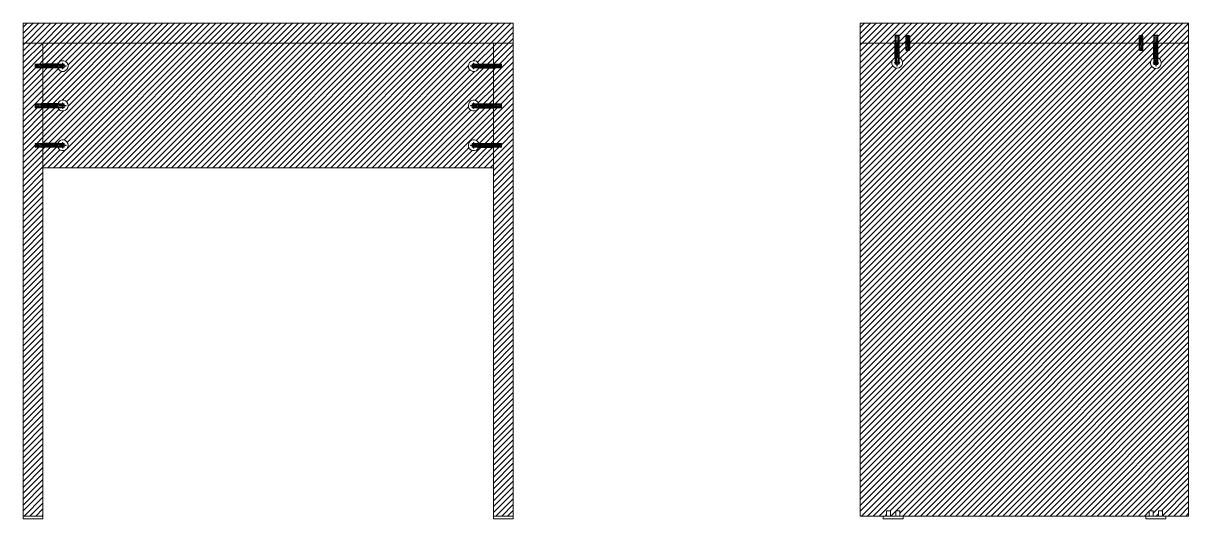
# Model space of a CAD drawing. Header units: millimetres. Extents: x 611 to 1410, y -779 to 516.
# Drawn here: x 1018.1 to 1195.6, y -446.8 to -371.4 of the extents above; entities that cross this region are included whole.
import ezdxf

# ---------------------------------------------------------------- set-up
doc = ezdxf.new("R2010")
doc.units = ezdxf.units.MM
doc.header["$LTSCALE"] = 100
doc.linetypes.add('CONTINUA', pattern=[0])
doc.layers.get('0').update_dxf_attribs({"plot": 0})
doc.layers.add('A-FURN', color=8, linetype='Continuous', lineweight=18)
doc.layers.add('PGF-ARREDO', color=73, linetype='Continuous')
doc.layers.add('TESTI', color=8, linetype='Continuous')

# ---------------------------------------------------------------- blocks, each defined once
blk = doc.blocks.new('v2')
at = {"color": 7}
for p, q in [((741.34, 115.24), (740.84, 115.4)), ((741.34, 115.08), (740.84, 115.24)), ((741.34, 114.93), (740.84, 115.08)), ((741.34, 114.77), (740.84, 114.93)), ((741.34, 114.61), (740.84, 114.77)), ((741.34, 114.45), (740.84, 114.61)), ((741.34, 114.3), (740.84, 114.46)), ((740.92, 111.96), (740.92, 114.16)), ((740.96, 114.16), (740.96, 111.96)), ((741.06, 111.96), (741.06, 114.16)), ((741.1, 114.16), (741.1, 111.96)), ((741.21, 111.96), (741.21, 114.16)), ((741.25, 114.16), (741.25, 111.96)), ((740.79, 111.96), (740.92, 111.96)), ((740.79, 111.94), (741.39, 111.94)), ((740.96, 111.96), (741.06, 111.96)), ((741.1, 111.96), (741.21, 111.96)), ((741.25, 111.96), (741.39, 111.96)), ((741.34, 111.34), (740.84, 111.34)), ((740.84, 111.34), (740.84, 111.04)), ((741.34, 111.04), (740.84, 111.04)), ((741.34, 111.04), (741.34, 111.34))]:
    blk.add_line(p, q, dxfattribs=at)
blk.add_arc((741.04, 114.98), 0.467, 65.2043, 114.7957, dxfattribs=at)
at = {"layer": 'PGF-ARREDO', "color": 7, "linetype": 'CONTINUA', "ltscale": 0.02}
for p, q in [((740.84, 114.26), (740.84, 115.4)), ((741.23, 115.4), (741.23, 115.28)), ((740.79, 111.94), (740.79, 114.26)), ((740.79, 114.26), (741.39, 114.26)), ((740.79, 114.16), (741.39, 114.16)), ((740.84, 111.96), (740.84, 114.16)), ((741.34, 114.26), (741.34, 115.24)), ((741.34, 111.96), (741.34, 114.16)), ((741.39, 111.94), (741.39, 114.26)), ((740.89, 111.94), (740.89, 111.34)), ((741.29, 111.94), (741.29, 111.34)), ((740.84, 111.34), (740.84, 111.04)), ((741.34, 111.34), (741.34, 111.04)), ((741.34, 111.04), (741.34, 111.34))]:
    blk.add_line(p, q, dxfattribs=at)
blk = doc.blocks.new('v6')
at = {"layer": 'PGF-ARREDO', "color": 7}
for p, q in [((746.92, 113.31), (746.85, 113.27)), ((746.85, 111.27), (746.85, 113.27)), ((746.85, 112.59), (747.21, 111.27)), ((747, 111.27), (746.85, 111.84)), ((747.35, 111.53), (746.86, 113.27)), ((747.28, 113.34), (746.92, 113.34)), ((746.92, 113.34), (746.92, 113.31)), ((746.92, 113.31), (747.28, 113.31)), ((747.35, 112.28), (747.07, 113.27)), ((747.28, 113.31), (747.28, 113.34)), ((747.28, 113.31), (747.35, 113.27)), ((747.35, 113.03), (747.28, 113.27)), ((746.92, 111.23), (746.85, 111.27)), ((747.35, 111.27), (746.85, 111.27)), ((746.92, 111.23), (747.28, 111.23)), ((746.92, 111.2), (746.92, 111.23)), ((747.28, 111.2), (746.92, 111.2)), ((747.28, 111.23), (747.35, 111.27)), ((747.28, 111.23), (747.28, 111.2))]:
    blk.add_line(p, q, dxfattribs=at)
at = {"layer": 'PGF-ARREDO', "color": 7, "linetype": 'CONTINUA', "ltscale": 0.02}
for p, q in [((746.85, 113.27), (747.35, 113.27)), ((747.35, 113.27), (747.35, 111.27))]:
    blk.add_line(p, q, dxfattribs=at)
blk = doc.blocks.new('1')
at = {"layer": 'TESTI', "color": 7, "linetype": 'CONTINUA', "ltscale": 0.02}
for p, q in [((862.27, -149.53), (862.27, -147.38)), ((862.77, -147.38), (862.27, -147.38)), ((862.77, -149.53), (862.77, -147.38)), ((862.27, -149.53), (862.77, -149.53))]:
    blk.add_line(p, q, dxfattribs=at)

msp = doc.modelspace()

# ---------------------------------------------------------------- hatches: boundary and pattern name
at = {"layer": 'A-FURN', "linetype": 'CONTINUA', "ltscale": 0.02}
h = msp.add_hatch(dxfattribs=at)
h.set_pattern_fill('ANSI31', color=8, scale=0.2)
h.paths.add_polyline_path([(1092.74, -371.42), (1055.44, -371.42), (1018.14, -371.42), (1018.14, -374.42), (1021.14, -374.42), (1055.44, -374.42), (1089.74, -374.42), (1092.74, -374.42)])
h.paths.add_polyline_path([(1085.91, -377.92, -0.830124), (1087.5, -377.62), (1089.74, -377.62), (1089.74, -374.42), (1055.44, -374.42), (1021.14, -374.42), (1021.14, -377.62), (1023.38, -377.62, -0.830124), (1024.97, -377.92, -0.828225), (1023.38, -378.22), (1021.14, -378.22), (1021.14, -383.66), (1023.38, -383.66, -0.830124), (1024.97, -383.95, -0.828225), (1023.38, -384.26), (1021.14, -384.26), (1021.14, -389.69), (1023.38, -389.69, -0.830124), (1024.97, -389.99, -0.828225), (1023.38, -390.29), (1021.14, -390.29), (1021.14, -393.42), (1055.44, -393.42), (1089.74, -393.42), (1089.74, -390.29), (1087.5, -390.29, -0.828225), (1085.91, -389.99, -0.830124), (1087.5, -389.69), (1089.74, -389.69), (1089.74, -384.26), (1087.5, -384.26, -0.828225), (1085.91, -383.95, -0.830124), (1087.5, -383.66), (1089.74, -383.66), (1089.74, -378.22), (1087.5, -378.22, -0.828225)])
h = msp.add_hatch(dxfattribs=at)
h.set_pattern_fill('ANSI31', color=8, scale=0.2)
h.paths.add_polyline_path([(1195.61, -374.42), (1190.91, -374.42), (1190.91, -376.68, -0.309492), (1191.44, -377.45, -1), (1189.79, -377.45, -0.30826), (1190.31, -376.68), (1190.31, -374.42), (1188.65, -374.42), (1188.65, -375.49), (1188.14, -375.49), (1188.14, -374.42), (1153.08, -374.42), (1153.08, -375.49), (1152.58, -375.49), (1152.58, -374.42), (1151.51, -374.42), (1151.51, -376.65, -0.309492), (1152.04, -377.42, -1), (1150.39, -377.42, -0.30826), (1150.91, -376.66), (1150.91, -374.42), (1145.61, -374.42), (1145.61, -446.42), (1149.61, -446.42), (1149.61, -445.62), (1150.21, -445.62), (1150.21, -446.42), (1151.01, -446.42), (1151.01, -445.62), (1151.61, -445.62), (1151.61, -446.42), (1189.61, -446.42), (1189.61, -445.62), (1190.21, -445.62), (1190.21, -446.42), (1191.01, -446.42), (1191.01, -445.62), (1191.61, -445.62), (1191.61, -446.42), (1195.61, -446.42)])
h.paths.add_polyline_path([(1195.61, -371.42), (1145.61, -371.42), (1145.61, -374.42), (1150.91, -374.42), (1150.91, -373.21), (1151.51, -373.21), (1151.51, -374.42), (1152.58, -374.42), (1152.58, -373.35), (1153.08, -373.35), (1153.08, -374.42), (1188.14, -374.42), (1188.14, -373.35), (1188.65, -373.35), (1188.65, -373.35), (1188.65, -374.42), (1190.31, -374.42), (1190.31, -373.24), (1190.91, -373.24), (1190.91, -374.42), (1195.61, -374.42)])
h = msp.add_hatch(dxfattribs=at)
h.set_pattern_fill('ANSI31', color=8, scale=0.2)
h.paths.add_polyline_path([(1021.14, -390.29), (1019.94, -390.29), (1019.94, -389.69), (1021.14, -389.69), (1021.14, -384.26), (1019.94, -384.26), (1019.94, -383.66), (1021.14, -383.66), (1021.14, -378.22), (1019.94, -378.22), (1019.94, -377.62), (1021.14, -377.62), (1021.14, -374.42), (1018.14, -374.42), (1018.14, -446.42), (1019.64, -446.42), (1021.14, -446.42)])
h.paths.add_polyline_path([(1092.74, -374.42), (1089.74, -374.42), (1089.74, -377.55), (1089.76, -377.62), (1090.95, -377.62), (1090.95, -378.22), (1089.74, -378.22), (1089.74, -383.59), (1089.76, -383.66), (1090.95, -383.66), (1090.95, -384.26), (1089.74, -384.26), (1089.74, -389.62), (1089.76, -389.69), (1090.95, -389.69), (1090.95, -390.29), (1089.74, -390.29), (1089.74, -446.42), (1091.24, -446.42), (1092.74, -446.42)])

# ---------------------------------------------------------------- linework, layer by layer
at = {"layer": 'A-FURN', "color": 4, "linetype": 'CONTINUA', "ltscale": 0.02}
for p, q in [((1018.14, -371.42), (1055.44, -371.42)), ((1018.14, -374.42), (1018.14, -371.42)), ((1092.74, -371.42), (1055.44, -371.42)), ((1092.74, -374.42), (1092.74, -371.42)), ((1145.61, -371.42), (1195.61, -371.42)), ((1145.61, -374.42), (1145.61, -371.42)), ((1195.61, -374.42), (1195.61, -371.42)), ((1018.14, -374.42), (1021.14, -374.42)), ((1092.74, -374.42), (1089.74, -374.42)), ((1150.91, -374.42), (1145.61, -374.42)), ((1152.58, -374.42), (1151.51, -374.42)), ((1188.14, -374.42), (1153.08, -374.42)), ((1190.31, -374.44), (1188.64, -374.44)), ((1190.91, -374.44), (1195.61, -374.44)), ((1021.14, -393.42), (1055.44, -393.42)), ((1089.74, -393.42), (1055.44, -393.42)), ((1018.14, -446.42), (1021.14, -446.42)), ((1092.74, -446.42), (1089.74, -446.42)), ((1145.61, -446.42), (1195.61, -446.42))]:
    msp.add_line(p, q, dxfattribs=at)
at = {"layer": 'A-FURN', "color": 7}
for p, q in [((1145.61, -371.42), (1195.61, -371.42)), ((1024.12, -377.9), (1023.65, -377.9)), ((1023.65, -377.9), (1023.65, -377.94)), ((1023.65, -377.94), (1024.12, -377.94)), ((1024.17, -377.5), (1024.12, -377.5)), ((1024.12, -377.5), (1024.12, -377.9)), ((1024.12, -377.94), (1024.12, -378.34)), ((1024.17, -377.9), (1024.17, -377.5)), ((1024.65, -377.9), (1024.17, -377.9)), ((1024.17, -377.94), (1024.65, -377.94)), ((1024.17, -378.34), (1024.17, -377.94)), ((1024.65, -377.94), (1024.65, -377.9)), ((1086.24, -377.94), (1086.24, -377.9)), ((1086.24, -377.9), (1086.71, -377.9)), ((1086.71, -377.94), (1086.24, -377.94)), ((1086.71, -377.9), (1086.71, -377.5)), ((1086.71, -377.5), (1086.76, -377.5)), ((1086.71, -378.34), (1086.71, -377.94)), ((1086.76, -377.5), (1086.76, -377.9)), ((1086.76, -377.9), (1087.24, -377.9)), ((1087.24, -377.94), (1086.76, -377.94)), ((1086.76, -377.94), (1086.76, -378.34)), ((1087.24, -377.9), (1087.24, -377.94)), ((1151.19, -377.4), (1150.79, -377.4)), ((1150.79, -377.4), (1150.79, -377.44)), ((1150.79, -377.44), (1151.19, -377.44)), ((1151.24, -376.92), (1151.19, -376.92)), ((1151.19, -376.92), (1151.19, -377.4)), ((1151.19, -377.44), (1151.19, -377.92)), ((1151.19, -377.92), (1151.24, -377.92)), ((1151.24, -377.4), (1151.24, -376.92)), ((1151.64, -377.4), (1151.24, -377.4)), ((1151.24, -377.92), (1151.24, -377.44)), ((1151.24, -377.44), (1151.64, -377.44)), ((1151.64, -377.44), (1151.64, -377.4)), ((1190.59, -377.42), (1190.19, -377.42)), ((1190.19, -377.42), (1190.19, -377.47)), ((1190.19, -377.47), (1190.59, -377.47)), ((1190.64, -376.95), (1190.59, -376.95)), ((1190.59, -376.95), (1190.59, -377.42)), ((1190.59, -377.47), (1190.59, -377.95)), ((1190.59, -377.95), (1190.64, -377.95)), ((1190.64, -377.42), (1190.64, -376.95)), ((1191.04, -377.42), (1190.64, -377.42)), ((1190.64, -377.95), (1190.64, -377.47)), ((1190.64, -377.47), (1191.04, -377.47)), ((1191.04, -377.47), (1191.04, -377.42)), ((1024.12, -378.34), (1024.17, -378.34)), ((1086.76, -378.34), (1086.71, -378.34)), ((1195.61, -382.42), (1195.61, -381.79)), ((1024.12, -383.93), (1023.65, -383.93)), ((1023.65, -383.93), (1023.65, -383.98)), ((1023.65, -383.98), (1024.12, -383.98)), ((1024.17, -383.53), (1024.12, -383.53)), ((1024.12, -383.53), (1024.12, -383.93)), ((1024.12, -383.98), (1024.12, -384.38)), ((1024.12, -384.38), (1024.17, -384.38)), ((1024.17, -383.93), (1024.17, -383.53)), ((1024.65, -383.93), (1024.17, -383.93)), ((1024.17, -383.98), (1024.65, -383.98)), ((1024.17, -384.38), (1024.17, -383.98)), ((1024.65, -383.98), (1024.65, -383.93)), ((1086.24, -383.98), (1086.24, -383.93)), ((1086.24, -383.93), (1086.71, -383.93)), ((1086.71, -383.98), (1086.24, -383.98)), ((1086.71, -383.93), (1086.71, -383.53)), ((1086.71, -383.53), (1086.76, -383.53)), ((1086.71, -384.38), (1086.71, -383.98)), ((1086.76, -384.38), (1086.71, -384.38)), ((1086.76, -383.53), (1086.76, -383.93)), ((1086.76, -383.93), (1087.24, -383.93)), ((1087.24, -383.98), (1086.76, -383.98)), ((1086.76, -383.98), (1086.76, -384.38)), ((1087.24, -383.93), (1087.24, -383.98)), ((1024.12, -389.97), (1023.65, -389.97)), ((1023.65, -389.97), (1023.65, -390.01)), ((1023.65, -390.01), (1024.12, -390.01)), ((1024.17, -389.57), (1024.12, -389.57)), ((1024.12, -389.57), (1024.12, -389.97)), ((1024.12, -390.01), (1024.12, -390.41)), ((1024.12, -390.41), (1024.17, -390.41)), ((1024.17, -389.97), (1024.17, -389.57)), ((1024.65, -389.97), (1024.17, -389.97)), ((1024.17, -390.01), (1024.65, -390.01)), ((1024.17, -390.41), (1024.17, -390.01)), ((1024.65, -390.01), (1024.65, -389.97)), ((1086.24, -390.01), (1086.24, -389.97)), ((1086.24, -389.97), (1086.71, -389.97)), ((1086.71, -390.01), (1086.24, -390.01)), ((1086.71, -389.97), (1086.71, -389.57)), ((1086.71, -389.57), (1086.76, -389.57)), ((1086.71, -390.41), (1086.71, -390.01)), ((1086.76, -390.41), (1086.71, -390.41)), ((1086.76, -389.57), (1086.76, -389.97)), ((1086.76, -389.97), (1087.24, -389.97)), ((1087.24, -390.01), (1086.76, -390.01)), ((1086.76, -390.01), (1086.76, -390.41)), ((1087.24, -389.97), (1087.24, -390.01))]:
    msp.add_line(p, q, dxfattribs=at)
at = {"layer": 'A-FURN', "color": 4}
for p, q in [((1021.14, -374.42), (1018.14, -374.42)), ((1018.14, -446.42), (1018.14, -374.42)), ((1021.14, -374.42), (1055.44, -374.42)), ((1021.14, -377.62), (1021.14, -374.42)), ((1089.74, -374.42), (1055.44, -374.42)), ((1089.74, -374.42), (1092.74, -374.42)), ((1089.74, -377.62), (1089.74, -374.42)), ((1092.74, -446.42), (1092.74, -374.42)), ((1145.61, -374.42), (1145.61, -446.42)), ((1195.61, -446.42), (1195.61, -374.42)), ((1021.14, -383.66), (1021.14, -378.22)), ((1089.74, -383.66), (1089.74, -378.22)), ((1021.14, -389.69), (1021.14, -384.26)), ((1089.74, -389.69), (1089.74, -384.26)), ((1021.14, -446.42), (1021.14, -390.29)), ((1089.74, -446.42), (1089.74, -390.29))]:
    msp.add_line(p, q, dxfattribs=at)
at = {"layer": 'A-FURN', "color": 7, "linetype": 'CONTINUA', "ltscale": 0.02}
for p, q in [((1021.14, -374.42), (1021.14, -393.42)), ((1089.74, -374.42), (1089.74, -393.42)), ((1023.65, -377.94), (1023.65, -377.9)), ((1024.65, -377.94), (1024.65, -377.9)), ((1086.24, -377.94), (1086.24, -377.9)), ((1087.24, -377.94), (1087.24, -377.9)), ((1151.19, -376.92), (1151.24, -376.92)), ((1151.19, -377.92), (1151.24, -377.92)), ((1190.59, -376.95), (1190.64, -376.95)), ((1190.59, -377.95), (1190.64, -377.95)), ((1023.65, -383.98), (1023.65, -383.93)), ((1024.65, -383.98), (1024.65, -383.93)), ((1086.24, -383.98), (1086.24, -383.93)), ((1087.24, -383.98), (1087.24, -383.93)), ((1023.65, -390.01), (1023.65, -389.97)), ((1024.65, -390.01), (1024.65, -389.97)), ((1086.24, -390.01), (1086.24, -389.97)), ((1087.24, -390.01), (1087.24, -389.97)), ((1018.14, -446.82), (1018.14, -446.42)), ((1018.14, -446.42), (1019.64, -446.42)), ((1019.64, -446.82), (1018.14, -446.82)), ((1021.14, -446.42), (1019.64, -446.42)), ((1019.64, -446.82), (1021.14, -446.82)), ((1021.14, -446.82), (1021.14, -446.42)), ((1089.74, -446.82), (1089.74, -446.42)), ((1089.74, -446.42), (1091.24, -446.42)), ((1091.24, -446.82), (1089.74, -446.82)), ((1092.74, -446.42), (1091.24, -446.42)), ((1091.24, -446.82), (1092.74, -446.82)), ((1092.74, -446.82), (1092.74, -446.42)), ((1149.11, -446.82), (1149.11, -446.42)), ((1149.11, -446.42), (1150.61, -446.42)), ((1150.61, -446.82), (1149.11, -446.82)), ((1149.61, -446.42), (1149.61, -445.62)), ((1149.61, -445.62), (1150.21, -445.62)), ((1150.21, -446.42), (1150.21, -445.62)), ((1152.11, -446.42), (1150.61, -446.42)), ((1150.61, -446.82), (1152.11, -446.82)), ((1151.01, -446.42), (1151.01, -445.62)), ((1151.61, -445.62), (1151.01, -445.62)), ((1151.61, -446.42), (1151.61, -445.62)), ((1152.11, -446.82), (1152.11, -446.42)), ((1189.11, -446.82), (1189.11, -446.42)), ((1189.11, -446.42), (1190.61, -446.42)), ((1190.61, -446.82), (1189.11, -446.82)), ((1189.61, -446.42), (1189.61, -445.62)), ((1189.61, -445.62), (1190.21, -445.62)), ((1190.21, -446.42), (1190.21, -445.62)), ((1192.11, -446.42), (1190.61, -446.42)), ((1190.61, -446.82), (1192.11, -446.82)), ((1191.01, -446.42), (1191.01, -445.62)), ((1191.61, -445.62), (1191.01, -445.62)), ((1191.61, -446.42), (1191.61, -445.62)), ((1192.11, -446.82), (1192.11, -446.42))]:
    msp.add_line(p, q, dxfattribs=at)
at = {"layer": 'A-FURN', "color": 3, "linetype": 'CONTINUA', "ltscale": 0.02}
for p, q in [((1150.91, -373.21), (1151.51, -373.21)), ((1150.91, -377.64), (1150.91, -373.21)), ((1151.51, -377.64), (1151.51, -373.21)), ((1190.31, -373.24), (1190.91, -373.24)), ((1190.31, -377.67), (1190.31, -373.24)), ((1190.91, -377.67), (1190.91, -373.24)), ((1024.37, -377.62), (1019.94, -377.62)), ((1019.94, -378.22), (1019.94, -377.62)), ((1024.37, -377.62), (1024.37, -378.22)), ((1086.52, -377.62), (1090.95, -377.62)), ((1086.52, -377.62), (1086.52, -378.22)), ((1090.95, -378.22), (1090.95, -377.62)), ((1151.51, -377.64), (1150.91, -377.64)), ((1190.91, -377.67), (1190.31, -377.67)), ((1024.37, -378.22), (1019.94, -378.22)), ((1086.52, -378.22), (1090.95, -378.22)), ((1024.37, -383.66), (1019.94, -383.66)), ((1019.94, -384.26), (1019.94, -383.66)), ((1024.37, -384.26), (1019.94, -384.26)), ((1024.37, -383.66), (1024.37, -384.26)), ((1086.52, -383.66), (1090.95, -383.66)), ((1086.52, -383.66), (1086.52, -384.26)), ((1086.52, -384.26), (1090.95, -384.26)), ((1090.95, -384.26), (1090.95, -383.66)), ((1024.37, -389.69), (1019.94, -389.69)), ((1019.94, -390.29), (1019.94, -389.69)), ((1024.37, -390.29), (1019.94, -390.29)), ((1024.37, -389.69), (1024.37, -390.29)), ((1086.52, -389.69), (1090.95, -389.69)), ((1086.52, -389.69), (1086.52, -390.29)), ((1086.52, -390.29), (1090.95, -390.29)), ((1090.95, -390.29), (1090.95, -389.69))]:
    msp.add_line(p, q, dxfattribs=at)
at = {"layer": 'A-FURN', "color": 7}
for centre, start, end in [((1024.15, -377.92), 201.4703, 158.7875), ((1086.74, -377.92), 21.2125, 338.5297), ((1151.22, -377.42), 111.4703, 68.7875), ((1190.62, -377.45), 111.4703, 68.7875), ((1024.15, -383.95), 201.4703, 158.7875), ((1086.74, -383.95), 21.2125, 338.5297), ((1024.15, -389.99), 201.4703, 158.7875), ((1086.74, -389.99), 21.2125, 338.5297)]:
    msp.add_arc(centre, 0.824, start, end, dxfattribs=at)

# ---------------------------------------------------------------- block references
at = {"layer": 'A-FURN', "color": 3, "linetype": 'CONTINUA'}
for name, p in [('v2', (410.12, -488.68)), ('v6', (405.74, -486.69)), ('1', (290.31, -225.97)), ('1', (325.87, -225.97)), ('v2', (449.52, -488.7))]:
    msp.add_blockref(name, p, dxfattribs=at)
at = {"layer": 'A-FURN', "color": 3, "linetype": 'CONTINUA', "xscale": -1}
msp.add_blockref('v6', (1935.49, -486.69), dxfattribs=at)
at = {"layer": 'A-FURN', "color": 3, "linetype": 'CONTINUA', "rotation": 90}
for p in [(1135.4, -1119.01), (1135.4, -1125.05), (1135.4, -1131.08)]:
    msp.add_blockref('v2', p, dxfattribs=at)
at = {"layer": 'A-FURN', "color": 3, "linetype": 'CONTINUA', "xscale": -1, "rotation": 270}
for p in [(975.48, -1119.01), (975.48, -1125.05), (975.48, -1131.08)]:
    msp.add_blockref('v2', p, dxfattribs=at)

doc.saveas('drawing.dxf')
